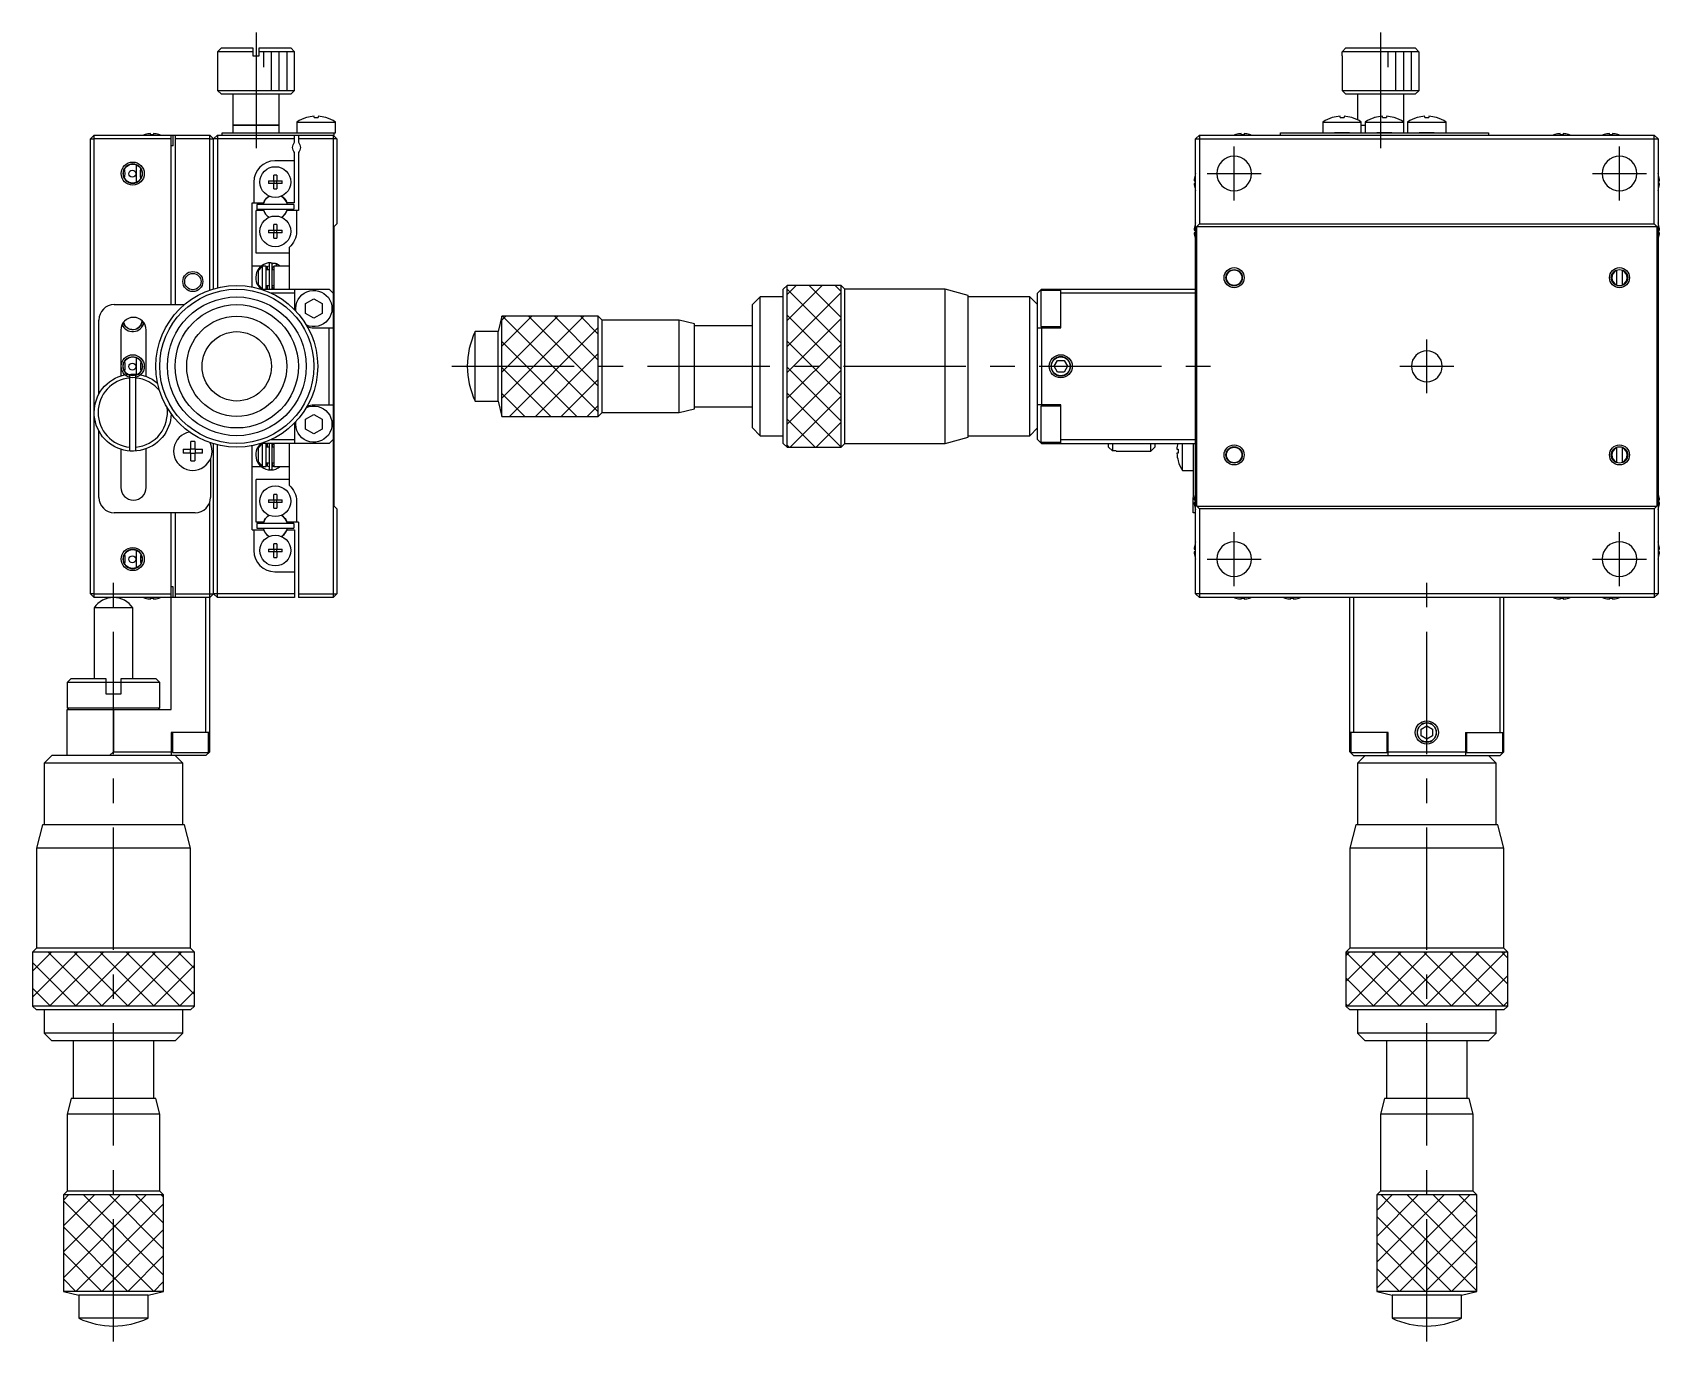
# Model space of a CAD drawing. Extents: x 0 to 431, y -8 to 277.
# Drawn here: x 220 to 431.1, y 60.8 to 230.7 of the extents above; entities that cross this region are included whole.
import ezdxf

# ---------------------------------------------------------------- set-up
doc = ezdxf.new("R2010")
doc.units = 0
doc.header["$LTSCALE"] = 0.5
doc.linetypes.add('CENTER', pattern=[50.8, 31.75, -6.35, 6.35, -6.35])
for name, color, linetype in [('MSM_CENTER', 1, 'CENTER'), ('MSM_CONTINUOUS', 7, 'CONTINUOUS'), ('MSM_NARROW', 5, 'CONTINUOUS')]:
    doc.layers.add(name, color=color, linetype=linetype)

msp = doc.modelspace()

# ---------------------------------------------------------------- linework, layer by layer
at = {"layer": 'MSM_CENTER'}
for p, q in [((249, 230.65), (249, 215.65)), ((394.91, 230.65), (394.91, 215.65)), ((375.91, 208.85), (375.91, 215.85)), ((425.91, 208.85), (425.91, 215.85)), ((372.41, 212.35), (379.41, 212.35)), ((422.41, 212.35), (429.41, 212.35)), ((400.91, 183.85), (400.91, 190.85)), ((274.41, 187.35), (372.91, 187.35)), ((397.41, 187.35), (404.41, 187.35)), ((375.91, 158.85), (375.91, 165.85)), ((425.91, 158.85), (425.91, 165.85)), ((372.41, 162.35), (379.41, 162.35)), ((422.41, 162.35), (429.41, 162.35)), ((230.5, 60.85), (230.5, 159.35)), ((400.91, 60.85), (400.91, 159.35))]:
    msp.add_line(p, q, dxfattribs=at)
at = {"layer": 'MSM_CONTINUOUS'}
for p, q in [((244.5, 228.65), (244, 228.15)), ((248.6, 228.15), (244, 228.15)), ((244, 228.15), (244, 223.15)), ((244.5, 228.65), (248.6, 228.65)), ((248.6, 228.65), (248.6, 227.65)), ((249.4, 227.65), (249.4, 228.65)), ((249.4, 228.65), (253.5, 228.65)), ((254, 228.15), (249.4, 228.15)), ((254, 228.15), (253.5, 228.65)), ((254, 223.15), (254, 228.15)), ((389.92, 228.15), (390.42, 228.65)), ((389.92, 227.65), (389.92, 228.15)), ((399.89, 228.15), (389.92, 228.15)), ((390.42, 228.65), (399.39, 228.65)), ((399.39, 228.65), (399.89, 228.15)), ((399.89, 228.15), (399.89, 227.65)), ((248.6, 227.65), (249.4, 227.65)), ((389.91, 227.65), (389.92, 227.65)), ((389.91, 227.65), (389.91, 223.15)), ((399.89, 227.65), (399.91, 227.65)), ((399.91, 223.15), (399.91, 227.65)), ((244, 223.15), (254, 223.15)), ((244, 223.15), (244.5, 222.65)), ((253.5, 222.65), (244.5, 222.65)), ((246, 222.65), (246, 218.65)), ((252, 218.65), (252, 222.65)), ((253.5, 222.65), (254, 223.15)), ((389.91, 223.15), (399.91, 223.15)), ((389.91, 223.15), (390.41, 222.65)), ((399.41, 222.65), (390.41, 222.65)), ((391.91, 222.65), (391.91, 219.33)), ((397.91, 217.65), (397.91, 222.65)), ((399.41, 222.65), (399.91, 223.15)), ((255.54, 219.61), (255.54, 219.62)), ((256.54, 219.61), (256.54, 219.78)), ((256.54, 219.61), (257.06, 219.61)), ((257.06, 219.78), (257.06, 219.61)), ((258.06, 219.62), (258.06, 219.61)), ((388.65, 219.61), (388.64, 219.62)), ((389.65, 219.61), (389.65, 219.78)), ((389.65, 219.61), (390.17, 219.61)), ((390.17, 219.78), (390.17, 219.61)), ((391.17, 219.62), (391.16, 219.61)), ((394.15, 219.61), (394.14, 219.62)), ((395.15, 219.61), (395.15, 219.78)), ((395.15, 219.61), (395.67, 219.61)), ((395.67, 219.78), (395.67, 219.61)), ((396.67, 219.62), (396.66, 219.61)), ((399.65, 219.61), (399.64, 219.62)), ((400.65, 219.61), (400.65, 219.78)), ((400.65, 219.61), (401.17, 219.61)), ((401.17, 219.78), (401.17, 219.61)), ((402.17, 219.62), (402.16, 219.61)), ((235.32, 217.42), (235.32, 217.54)), ((235.68, 217.54), (235.68, 217.42)), ((244.6, 217.35), (244.6, 217.65)), ((244.6, 217.65), (259.1, 217.65)), ((246, 218.65), (252, 218.65)), ((252, 218.65), (246, 218.65)), ((246, 218.65), (246, 217.65)), ((252, 217.65), (252, 218.65)), ((254.3, 219.04), (259.3, 219.04)), ((254.3, 219.04), (254.3, 217.65)), ((259.1, 217.65), (259.3, 217.65)), ((259.1, 217.65), (259.1, 217.35)), ((259.3, 217.65), (259.3, 219.04)), ((376.83, 217.42), (376.83, 217.54)), ((377.19, 217.54), (377.19, 217.42)), ((381.91, 217.35), (381.91, 217.65)), ((381.91, 217.65), (408.91, 217.65)), ((387.41, 219.04), (392.41, 219.04)), ((387.41, 219.04), (387.41, 217.65)), ((389.91, 217.65), (388.93, 217.65)), ((390.88, 217.65), (389.91, 217.65)), ((392.41, 217.65), (392.41, 219.04)), ((392.41, 218.65), (392.91, 218.65)), ((392.91, 219.04), (397.91, 219.04)), ((392.91, 219.04), (392.91, 217.65)), ((395.41, 217.65), (394.43, 217.65)), ((396.38, 217.65), (395.41, 217.65)), ((398.41, 219.04), (403.41, 219.04)), ((398.41, 219.04), (398.41, 217.65)), ((400.91, 217.65), (399.93, 217.65)), ((401.88, 217.65), (400.91, 217.65)), ((403.41, 217.65), (403.41, 219.04)), ((408.91, 217.65), (408.91, 217.35)), ((418.23, 217.42), (418.23, 217.54)), ((418.59, 217.54), (418.59, 217.42)), ((424.63, 217.42), (424.63, 217.54)), ((424.99, 217.54), (424.99, 217.42)), ((227.5, 216.85), (228, 217.35)), ((227.5, 157.85), (227.5, 216.85)), ((227.5, 216.85), (228, 216.85)), ((228, 157.35), (228, 217.35)), ((228, 217.35), (243, 217.35)), ((238, 216.85), (228, 216.85)), ((234.61, 217.42), (234.61, 217.42)), ((235.32, 217.42), (235.68, 217.42)), ((236.39, 217.42), (236.39, 217.42)), ((238, 195.35), (238, 217.35)), ((238.25, 215.95), (238, 215.95)), ((238.25, 215.95), (238.25, 217.35)), ((238.5, 217.35), (238.5, 195.35)), ((243, 216.85), (238.5, 216.85)), ((243, 197.25), (243, 217.35)), ((243, 217.35), (243.5, 216.85)), ((243, 216.85), (243.5, 216.85)), ((244, 217.35), (243.5, 216.85)), ((243.5, 197.41), (243.5, 216.85)), ((254, 216.85), (243.5, 216.85)), ((244, 217.35), (244, 197.55)), ((244, 217.35), (259.1, 217.35)), ((254, 216.41), (254, 217.35)), ((254.5, 217.35), (254.5, 216.41)), ((259.5, 216.85), (254.5, 216.85)), ((259, 217.35), (259, 157.35)), ((259, 217.35), (259.5, 216.85)), ((259.5, 216.85), (259.5, 205.85)), ((371.41, 217.35), (370.91, 216.85)), ((370.91, 157.85), (370.91, 216.85)), ((370.91, 216.85), (430.91, 216.85)), ((371.41, 217.35), (371.41, 205.85)), ((371.41, 217.35), (430.41, 217.35)), ((376.12, 217.42), (376.12, 217.42)), ((376.83, 217.42), (377.19, 217.42)), ((377.89, 217.42), (377.89, 217.42)), ((417.52, 217.42), (417.52, 217.42)), ((418.23, 217.42), (418.59, 217.42)), ((419.29, 217.42), (419.29, 217.42)), ((423.92, 217.42), (423.92, 217.42)), ((424.63, 217.42), (424.99, 217.42)), ((425.69, 217.42), (425.69, 217.42)), ((430.41, 205.85), (430.41, 217.35)), ((430.91, 216.85), (430.41, 217.35)), ((430.91, 216.85), (430.91, 157.85)), ((233.5, 211.2), (233.5, 213.5)), ((254, 214), (251.45, 214)), ((254, 208.55), (254, 215.09)), ((254.5, 215.09), (254.5, 207.55)), ((248.7, 211.25), (248.7, 208.55)), ((250.61, 211.43), (251.32, 211.43)), ((251.32, 211.43), (251.32, 212.14)), ((251.33, 211.42), (251.32, 211.43)), ((251.33, 211.08), (251.33, 211.42)), ((251.33, 211.42), (251.67, 211.42)), ((251.67, 211.42), (251.68, 211.43)), ((251.67, 211.42), (251.67, 211.08)), ((251.68, 212.14), (251.68, 211.43)), ((251.68, 211.43), (252.39, 211.43)), ((370.72, 211.43), (370.84, 211.43)), ((370.83, 212.14), (370.84, 212.14)), ((370.84, 211.43), (370.84, 211.07)), ((430.97, 212.14), (430.98, 212.14)), ((430.97, 211.43), (431.09, 211.43)), ((430.97, 211.43), (430.97, 211.07)), ((251.32, 211.07), (250.61, 211.07)), ((251.33, 211.08), (251.32, 211.07)), ((251.32, 210.36), (251.32, 211.07)), ((251.67, 211.08), (251.33, 211.08)), ((251.67, 211.08), (251.68, 211.07)), ((251.68, 211.07), (251.68, 210.36)), ((252.39, 211.07), (251.68, 211.07)), ((370.84, 211.07), (370.72, 211.07)), ((370.84, 210.36), (370.83, 210.36)), ((431.09, 211.07), (430.97, 211.07)), ((430.98, 210.36), (430.97, 210.36)), ((248.5, 208.55), (249.95, 208.55)), ((248.5, 197.66), (248.5, 208.55)), ((249, 202.05), (249, 207.55)), ((249.95, 207.55), (249, 207.55)), ((249.1, 208.35), (249.1, 207.75)), ((253.9, 208.35), (249.1, 208.35)), ((249.1, 207.75), (253.9, 207.75)), ((249.95, 208.55), (250.1, 208.81)), ((249.95, 207.55), (250.1, 207.29)), ((252.9, 208.81), (253.05, 208.55)), ((252.9, 207.29), (253.05, 207.55)), ((254, 208.55), (253.05, 208.55)), ((254.5, 207.55), (253.05, 207.55)), ((253.9, 208.35), (253.9, 207.75)), ((254.25, 207.55), (254.25, 204.85)), ((250.61, 205.03), (251.32, 205.03)), ((251.32, 205.03), (251.32, 205.74)), ((251.33, 205.02), (251.32, 205.03)), ((251.33, 204.68), (251.33, 205.02)), ((251.33, 205.02), (251.67, 205.02)), ((251.67, 205.02), (251.68, 205.03)), ((251.67, 205.02), (251.67, 204.68)), ((251.68, 205.74), (251.68, 205.03)), ((251.68, 205.03), (252.39, 205.03)), ((259.15, 205.5), (259.5, 205.85)), ((259.15, 169.2), (259.15, 205.5)), ((370.72, 205.03), (370.84, 205.03)), ((370.83, 205.74), (370.84, 205.74)), ((370.84, 205.03), (370.84, 204.67)), ((371.06, 205.5), (371.41, 205.85)), ((371.06, 169.2), (371.06, 205.5)), ((371.06, 205.5), (430.76, 205.5)), ((371.41, 205.85), (430.41, 205.85)), ((430.41, 205.85), (430.76, 205.5)), ((430.76, 205.5), (430.76, 169.2)), ((430.97, 205.74), (430.98, 205.74)), ((430.97, 205.03), (431.09, 205.03)), ((430.97, 205.03), (430.97, 204.67)), ((251.32, 204.67), (250.61, 204.67)), ((251.33, 204.68), (251.32, 204.67)), ((251.32, 203.96), (251.32, 204.67)), ((251.67, 204.68), (251.33, 204.68)), ((251.67, 204.68), (251.68, 204.67)), ((251.68, 204.67), (251.68, 203.96)), ((252.39, 204.67), (251.68, 204.67)), ((253.3, 202.77), (253.3, 197.35)), ((370.84, 204.67), (370.72, 204.67)), ((370.84, 203.96), (370.83, 203.96)), ((431.09, 204.67), (430.97, 204.67)), ((430.98, 203.96), (430.97, 203.96)), ((253.3, 202.05), (249, 202.05)), ((250.7, 200.6), (250.7, 197.35)), ((251.69, 200.62), (250.93, 200.79)), ((251.09, 197.35), (251.09, 200.6)), ((251.67, 200.63), (251.58, 200.35)), ((252.14, 200.35), (251.66, 200.64)), ((251.67, 200.63), (251.67, 200.63)), ((249.66, 200.35), (248.5, 200.35)), ((249.3, 199.77), (249.8, 200.3)), ((249.3, 197.94), (249.3, 199.77)), ((249.8, 200.35), (249.8, 197.35)), ((250.3, 200.35), (249.8, 200.35)), ((250.3, 200.29), (250.7, 200.39)), ((250.3, 197.35), (250.3, 200.35)), ((250.7, 199.85), (250.3, 199.85)), ((250.5, 200.35), (250.49, 200.35)), ((250.49, 200.35), (250.49, 200.35)), ((250.49, 200.35), (250.49, 200.35)), ((250.49, 200.35), (250.49, 200.35)), ((250.5, 199.85), (250.5, 200.35)), ((251.3, 199.85), (251.09, 199.85)), ((251.3, 200.35), (251.3, 197.35)), ((253.3, 200.35), (251.3, 200.35)), ((425.51, 199.85), (425.51, 197.85)), ((426.31, 197.85), (426.31, 199.85)), ((249.8, 197.41), (249.3, 197.94)), ((249.3, 197.93), (249.3, 197.94)), ((249.65, 197.36), (249.66, 197.35)), ((249.7, 197.35), (258.5, 197.35)), ((250.3, 197.85), (250.7, 197.85)), ((250.49, 197.35), (250.3, 197.41)), ((250.5, 197.35), (250.5, 197.85)), ((254, 196.85), (250.97, 196.85)), ((251.09, 197.85), (251.3, 197.85)), ((254, 197.35), (254, 194.85)), ((259, 196.85), (258.5, 197.35)), ((314.41, 196.35), (313.41, 195.35)), ((314.41, 178.35), (314.41, 196.35)), ((317.41, 196.35), (314.41, 196.35)), ((317.91, 197.85), (317.41, 197.35)), ((317.41, 177.35), (317.41, 197.35)), ((317.91, 176.85), (317.91, 197.85)), ((324.91, 197.85), (317.91, 197.85)), ((324.91, 176.85), (324.91, 197.85)), ((325.41, 197.35), (324.91, 197.85)), ((325.41, 177.35), (325.41, 197.35)), ((338.41, 197.35), (325.41, 197.35)), ((338.41, 177.35), (338.41, 197.35)), ((341.41, 196.55), (338.41, 197.35)), ((341.41, 178.15), (341.41, 196.55)), ((349.41, 196.35), (341.41, 196.35)), ((349.41, 178.35), (349.41, 196.35)), ((350.41, 195.35), (349.41, 196.35)), ((350.91, 197.35), (350.41, 196.85)), ((350.41, 177.85), (350.41, 196.85)), ((350.81, 197.2), (350.81, 192.5)), ((353.41, 197.2), (350.81, 197.2)), ((350.91, 197.35), (370.91, 197.35)), ((353.41, 192.35), (353.41, 197.35)), ((370.91, 196.85), (353.41, 196.85)), ((230.6, 195.35), (239.7, 195.35)), ((255.4, 195.49), (256.5, 196.12)), ((255.4, 194.21), (255.4, 195.49)), ((256.5, 193.58), (255.4, 194.21)), ((256.5, 196.12), (257.6, 195.49)), ((257.6, 194.21), (256.5, 193.58)), ((257.6, 195.49), (257.6, 194.21)), ((313.41, 179.35), (313.41, 195.35)), ((228.6, 183.72), (228.6, 193.35)), ((256.5, 192.35), (259, 192.35)), ((258.5, 182.35), (258.5, 192.35)), ((280.91, 193.85), (280.41, 191.85)), ((280.91, 180.85), (280.91, 193.85)), ((293.41, 193.85), (280.91, 193.85)), ((293.41, 180.85), (293.41, 193.85)), ((293.91, 193.35), (293.41, 193.85)), ((293.91, 181.35), (293.91, 193.35)), ((303.91, 193.35), (293.91, 193.35)), ((303.91, 181.35), (303.91, 193.35)), ((305.91, 192.85), (303.91, 193.35)), ((305.91, 181.85), (305.91, 192.85)), ((313.41, 192.6), (305.91, 192.6)), ((350.41, 192.35), (353.41, 192.35)), ((350.81, 192.5), (353.41, 192.5)), ((350.91, 192.35), (350.91, 182.35)), ((231.45, 192.05), (231.45, 186.1)), ((234.75, 186.03), (234.75, 192.05)), ((277.42, 182.85), (277.42, 191.85)), ((280.41, 191.85), (277.42, 191.85)), ((280.41, 182.85), (280.41, 191.85)), ((233.5, 186.32), (233.5, 188.5)), ((352.54, 187.35), (352.97, 188.1)), ((352.97, 188.1), (353.84, 188.1)), ((353.84, 188.1), (354.27, 187.35)), ((232.6, 186.33), (232.6, 176.37)), ((233.4, 176.37), (233.4, 186.33)), ((352.97, 186.6), (352.54, 187.35)), ((353.84, 186.6), (352.97, 186.6)), ((354.27, 187.35), (353.84, 186.6)), ((256.5, 182.35), (259, 182.35)), ((277.42, 182.85), (280.41, 182.85)), ((280.41, 182.85), (280.91, 180.85)), ((303.91, 181.35), (305.91, 181.85)), ((305.91, 182.1), (313.41, 182.1)), ((353.41, 182.35), (350.41, 182.35)), ((350.81, 182.2), (350.81, 177.5)), ((353.41, 182.2), (350.81, 182.2)), ((353.41, 177.35), (353.41, 182.35)), ((254, 179.85), (254, 177.35)), ((255.4, 180.49), (256.5, 181.12)), ((255.4, 179.21), (255.4, 180.49)), ((256.5, 181.12), (257.6, 180.49)), ((257.6, 180.49), (257.6, 179.21)), ((280.91, 180.85), (293.41, 180.85)), ((293.41, 180.85), (293.91, 181.35)), ((293.91, 181.35), (303.91, 181.35)), ((228.6, 170.35), (228.6, 178.98)), ((240.54, 176.61), (240.54, 177.61)), ((241.06, 177.61), (241.06, 176.61)), ((243.1, 177.42), (243.1, 177.33)), ((249.66, 177.35), (249.65, 177.33)), ((258.5, 177.35), (249.7, 177.35)), ((249.8, 177.35), (249.8, 174.35)), ((250.3, 174.35), (250.3, 177.35)), ((250.3, 177.29), (250.49, 177.35)), ((250.5, 176.85), (250.5, 177.35)), ((250.7, 177.35), (250.7, 174.1)), ((250.97, 177.85), (254, 177.85)), ((251.09, 174.1), (251.09, 177.35)), ((251.3, 177.35), (251.3, 174.35)), ((253.3, 177.35), (253.3, 171.93)), ((256.5, 178.58), (255.4, 179.21)), ((257.6, 179.21), (256.5, 178.58)), ((258.5, 177.35), (259, 177.85)), ((313.41, 179.35), (314.41, 178.35)), ((314.41, 178.35), (317.41, 178.35)), ((317.41, 177.35), (317.91, 176.85)), ((324.91, 176.85), (325.41, 177.35)), ((325.41, 177.35), (338.41, 177.35)), ((338.41, 177.35), (341.41, 178.15)), ((341.41, 178.35), (349.41, 178.35)), ((349.41, 178.35), (350.41, 179.35)), ((350.41, 177.85), (350.91, 177.35)), ((350.81, 177.5), (353.41, 177.5)), ((350.91, 177.35), (370.91, 177.35)), ((353.41, 177.85), (370.91, 177.85)), ((359.61, 176.87), (359.61, 177.35)), ((360.11, 177.35), (360.11, 176.37)), ((365.11, 176.35), (365.11, 177.35)), ((365.61, 177.35), (365.61, 176.85)), ((369.21, 173.85), (369.21, 177.35)), ((370.61, 177.35), (370.61, 177.33)), ((370.61, 177.35), (370.61, 175.37)), ((370.61, 177.33), (370.61, 176.35)), ((231.45, 176.6), (231.45, 171.65)), ((234.75, 171.65), (234.75, 176.67)), ((239.54, 176.61), (240.54, 176.61)), ((240.54, 176.09), (239.54, 176.09)), ((240.5, 176.09), (240.5, 176.61)), ((240.54, 176.65), (241.06, 176.65)), ((240.54, 175.09), (240.54, 176.09)), ((241.06, 176.05), (240.54, 176.05)), ((241.06, 176.61), (242.06, 176.61)), ((241.06, 176.09), (241.06, 175.09)), ((242.06, 176.09), (241.06, 176.09)), ((241.1, 176.61), (241.1, 176.09)), ((243.1, 175.37), (243.1, 170.35)), ((243.5, 157.85), (243.5, 177.29)), ((244, 157.35), (244, 177.15)), ((248.5, 166.15), (248.5, 177.04)), ((249.3, 176.77), (249.8, 177.3)), ((249.3, 174.94), (249.3, 176.77)), ((250.7, 176.85), (250.3, 176.85)), ((251.3, 176.85), (251.09, 176.85)), ((317.91, 176.85), (324.91, 176.85)), ((360.11, 176.37), (359.61, 176.87)), ((360.61, 176.37), (360.11, 176.37)), ((360.61, 176.35), (360.61, 176.37)), ((360.61, 176.35), (365.11, 176.35)), ((365.11, 176.35), (365.61, 176.85)), ((368.47, 176.61), (368.64, 176.61)), ((368.64, 176.09), (368.47, 176.09)), ((368.64, 176.61), (368.64, 176.09)), ((370.61, 175.37), (370.61, 170.35)), ((425.51, 176.85), (425.51, 174.85)), ((426.31, 174.85), (426.31, 176.85)), ((248.5, 174.35), (249.66, 174.35)), ((249.8, 174.41), (249.3, 174.94)), ((249.3, 174.93), (249.3, 174.94)), ((249.8, 174.35), (250.3, 174.35)), ((250.3, 174.85), (250.7, 174.85)), ((250.7, 174.31), (250.3, 174.41)), ((250.49, 174.35), (250.49, 174.35)), ((250.49, 174.35), (250.49, 174.35)), ((250.49, 174.35), (250.49, 174.35)), ((250.49, 174.35), (250.49, 174.35)), ((250.49, 174.35), (250.5, 174.35)), ((250.5, 174.35), (250.5, 174.85)), ((251.09, 174.85), (251.3, 174.85)), ((251.3, 174.35), (251.09, 174.31)), ((251.3, 174.35), (253.3, 174.35)), ((251.31, 174.35), (251.3, 174.35)), ((251.61, 174.04), (251.61, 174.04)), ((251.61, 174.04), (251.61, 174.04)), ((251.61, 174.04), (251.61, 174.04)), ((251.61, 174.04), (251.61, 174.04)), ((251.61, 174.04), (251.61, 174.04)), ((251.61, 174.04), (251.61, 174.04)), ((251.61, 174.04), (251.61, 174.04)), ((251.61, 174.04), (251.61, 174.04)), ((251.61, 174.04), (251.62, 174.04)), ((251.62, 174.04), (251.62, 174.05)), ((251.62, 174.05), (251.62, 174.05)), ((251.62, 174.05), (251.63, 174.05)), ((251.62, 174.04), (251.62, 174.04)), ((251.63, 174.05), (251.66, 174.06)), ((251.66, 174.06), (251.7, 174.08)), ((368.64, 175.09), (368.64, 175.09)), ((369.21, 173.85), (370.61, 173.85)), ((249, 167.15), (249, 172.65)), ((253.3, 172.65), (249, 172.65)), ((243, 137.35), (243, 169.73)), ((250.61, 170.03), (251.32, 170.03)), ((251.32, 169.67), (250.61, 169.67)), ((251.32, 170.03), (251.32, 170.74)), ((251.33, 170.02), (251.32, 170.03)), ((251.33, 169.68), (251.32, 169.67)), ((251.32, 168.96), (251.32, 169.67)), ((251.33, 169.68), (251.33, 170.02)), ((251.33, 170.02), (251.67, 170.02)), ((251.67, 169.68), (251.33, 169.68)), ((251.67, 170.02), (251.68, 170.03)), ((251.67, 170.02), (251.67, 169.68)), ((251.67, 169.68), (251.68, 169.67)), ((251.68, 170.74), (251.68, 170.03)), ((251.68, 170.03), (252.39, 170.03)), ((251.68, 169.67), (251.68, 168.96)), ((252.39, 169.67), (251.68, 169.67)), ((254.25, 169.85), (254.25, 167.15)), ((259.5, 168.85), (259.15, 169.2)), ((370.61, 168.35), (370.61, 170.35)), ((370.72, 170.03), (370.84, 170.03)), ((370.84, 169.67), (370.72, 169.67)), ((370.83, 170.74), (370.84, 170.74)), ((370.84, 168.96), (370.83, 168.96)), ((370.84, 170.03), (370.84, 169.67)), ((371.41, 168.85), (371.06, 169.2)), ((371.06, 169.2), (430.76, 169.2)), ((430.76, 169.2), (430.41, 168.85)), ((430.97, 170.74), (430.98, 170.74)), ((430.97, 170.03), (431.09, 170.03)), ((430.97, 170.03), (430.97, 169.67)), ((431.09, 169.67), (430.97, 169.67)), ((430.98, 168.96), (430.97, 168.96)), ((241.1, 168.35), (230.6, 168.35)), ((238, 142.85), (238, 168.35)), ((238.5, 168.35), (238.5, 157.35)), ((249.95, 167.15), (249, 167.15)), ((249.1, 166.95), (249.1, 166.35)), ((253.9, 166.95), (249.1, 166.95)), ((249.95, 167.15), (250.1, 167.41)), ((252.9, 167.41), (253.05, 167.15)), ((254.5, 167.15), (253.05, 167.15)), ((253.9, 166.95), (253.9, 166.35)), ((254.5, 167.15), (254.5, 157.35)), ((259.5, 168.85), (259.5, 157.85)), ((370.91, 168.35), (370.61, 168.35)), ((430.41, 168.85), (371.41, 168.85)), ((371.41, 168.85), (371.41, 157.35)), ((430.41, 168.85), (430.41, 157.35)), ((248.5, 166.15), (249.95, 166.15)), ((248.7, 166.15), (248.7, 163.45)), ((249.1, 166.35), (253.9, 166.35)), ((249.95, 166.15), (250.1, 165.89)), ((252.9, 165.89), (253.05, 166.15)), ((253.05, 166.15), (254, 166.15)), ((254, 166.15), (254, 157.35)), ((233.5, 161.2), (233.5, 163.5)), ((250.61, 163.63), (251.32, 163.63)), ((251.32, 163.27), (250.61, 163.27)), ((251.32, 163.63), (251.32, 164.34)), ((251.33, 163.62), (251.32, 163.63)), ((251.33, 163.28), (251.32, 163.27)), ((251.32, 162.56), (251.32, 163.27)), ((251.33, 163.28), (251.33, 163.62)), ((251.33, 163.62), (251.67, 163.62)), ((251.67, 163.28), (251.33, 163.28)), ((251.67, 163.62), (251.68, 163.63)), ((251.67, 163.62), (251.67, 163.28)), ((251.67, 163.28), (251.68, 163.27)), ((251.68, 164.34), (251.68, 163.63)), ((251.68, 163.63), (252.39, 163.63)), ((251.68, 163.27), (251.68, 162.56)), ((252.39, 163.27), (251.68, 163.27)), ((370.72, 163.63), (370.84, 163.63)), ((370.84, 163.27), (370.72, 163.27)), ((370.83, 164.34), (370.84, 164.34)), ((370.84, 162.56), (370.83, 162.56)), ((370.84, 163.63), (370.84, 163.27)), ((430.97, 164.34), (430.98, 164.34)), ((430.97, 163.63), (431.09, 163.63)), ((430.97, 163.63), (430.97, 163.27)), ((431.09, 163.27), (430.97, 163.27)), ((430.98, 162.56), (430.97, 162.56)), ((251.45, 160.7), (254, 160.7)), ((238.25, 158.75), (238, 158.75)), ((238.25, 157.35), (238.25, 158.75)), ((228, 157.35), (227.5, 157.85)), ((228, 157.85), (227.5, 157.85)), ((228, 157.85), (238, 157.85)), ((243, 157.35), (228, 157.35)), ((234.61, 157.28), (234.61, 157.28)), ((235.32, 157.16), (235.32, 157.28)), ((235.32, 157.28), (235.68, 157.28)), ((235.68, 157.28), (235.68, 157.16)), ((236.39, 157.28), (236.39, 157.28)), ((238.5, 157.85), (243, 157.85)), ((242.5, 139.85), (242.5, 157.35)), ((243, 157.85), (243.5, 157.85)), ((243, 157.35), (243.5, 157.85)), ((244, 157.35), (243.5, 157.85)), ((254, 157.85), (243.5, 157.85)), ((254, 157.35), (244, 157.35)), ((254.5, 157.85), (259.5, 157.85)), ((259, 157.35), (254.5, 157.35)), ((259.5, 157.85), (259, 157.35)), ((430.91, 157.85), (370.91, 157.85)), ((370.91, 157.85), (371.41, 157.35)), ((430.41, 157.35), (371.41, 157.35)), ((376.12, 157.28), (376.12, 157.28)), ((376.83, 157.16), (376.83, 157.28)), ((376.83, 157.28), (377.19, 157.28)), ((377.19, 157.28), (377.19, 157.16)), ((377.89, 157.28), (377.89, 157.28)), ((382.52, 157.28), (382.52, 157.28)), ((383.23, 157.16), (383.23, 157.28)), ((383.23, 157.28), (383.59, 157.28)), ((383.59, 157.28), (383.59, 157.16)), ((384.29, 157.28), (384.29, 157.28)), ((390.91, 137.35), (390.91, 157.35)), ((391.41, 157.35), (391.41, 139.85)), ((410.41, 139.85), (410.41, 157.35)), ((410.91, 137.35), (410.91, 157.35)), ((417.52, 157.28), (417.52, 157.28)), ((418.23, 157.16), (418.23, 157.28)), ((418.23, 157.28), (418.59, 157.28)), ((418.59, 157.28), (418.59, 157.16)), ((419.29, 157.28), (419.29, 157.28)), ((423.92, 157.28), (423.92, 157.28)), ((424.63, 157.16), (424.63, 157.28)), ((424.63, 157.28), (424.99, 157.28)), ((424.99, 157.28), (424.99, 157.16)), ((425.69, 157.28), (425.69, 157.28)), ((430.41, 157.35), (430.91, 157.85)), ((233, 156.01), (228, 156.01)), ((228, 156.01), (228, 146.85)), ((233, 146.85), (233, 156.01)), ((225, 146.85), (224.5, 146.35)), ((229.5, 146.35), (224.5, 146.35)), ((224.5, 146.35), (224.5, 143.05)), ((225, 146.85), (229.5, 146.85)), ((229.5, 146.85), (229.5, 144.85)), ((231.5, 146.35), (229.5, 146.35)), ((231.5, 144.85), (231.5, 146.85)), ((231.5, 146.85), (236, 146.85)), ((236.5, 146.35), (231.5, 146.35)), ((236.5, 146.35), (236, 146.85)), ((236.5, 143.05), (236.5, 146.35)), ((229.5, 144.85), (231.5, 144.85)), ((224.5, 143.05), (236.5, 143.05)), ((224.5, 143.05), (224.7, 142.85)), ((224.5, 136.85), (224.5, 142.85)), ((224.5, 142.85), (230.5, 142.85)), ((230.5, 142.85), (230.5, 137.35)), ((230.5, 142.85), (238, 142.85)), ((236.3, 142.85), (236.5, 143.05)), ((242.5, 139.85), (238, 139.85)), ((238, 139.85), (238, 136.85)), ((238.15, 139.85), (238.15, 137.25)), ((243, 139.85), (242.5, 139.85)), ((242.85, 137.25), (242.85, 139.85)), ((395.91, 139.85), (390.91, 139.85)), ((391.06, 139.85), (391.06, 137.25)), ((395.76, 137.25), (395.76, 139.85)), ((395.91, 136.85), (395.91, 139.85)), ((400.16, 140.28), (400.91, 140.72)), ((400.16, 139.42), (400.16, 140.28)), ((400.91, 138.98), (400.16, 139.42)), ((400.91, 140.72), (401.66, 140.28)), ((401.66, 139.42), (400.91, 138.98)), ((401.66, 140.28), (401.66, 139.42)), ((405.91, 139.85), (410.91, 139.85)), ((405.91, 139.85), (405.91, 136.85)), ((406.06, 139.85), (406.06, 137.25)), ((410.76, 137.25), (410.76, 139.85)), ((230, 136.85), (230.5, 137.35)), ((230.5, 137.35), (238, 137.35)), ((238.15, 137.25), (242.85, 137.25)), ((242.5, 136.85), (243, 137.35)), ((390.91, 137.35), (391.41, 136.85)), ((391.06, 137.25), (395.76, 137.25)), ((395.91, 137.35), (405.91, 137.35)), ((406.06, 137.25), (410.76, 137.25)), ((410.41, 136.85), (410.91, 137.35)), ((222.5, 136.85), (221.5, 135.85)), ((239.5, 135.85), (221.5, 135.85)), ((221.5, 135.85), (221.5, 127.85)), ((228.15, 136.85), (222.5, 136.85)), ((230, 136.85), (228.15, 136.85)), ((242.5, 136.85), (230, 136.85)), ((239.5, 135.85), (238.5, 136.85)), ((239.5, 127.85), (239.5, 135.85)), ((391.41, 136.85), (410.41, 136.85)), ((392.91, 136.85), (391.91, 135.85)), ((409.91, 135.85), (391.91, 135.85)), ((391.91, 135.85), (391.91, 127.85)), ((409.91, 135.85), (408.91, 136.85)), ((409.91, 127.85), (409.91, 135.85)), ((221.3, 127.85), (220.5, 124.85)), ((239.7, 127.85), (221.3, 127.85)), ((240.5, 124.85), (239.7, 127.85)), ((391.71, 127.85), (390.91, 124.85)), ((410.11, 127.85), (391.71, 127.85)), ((410.91, 124.85), (410.11, 127.85)), ((240.5, 124.85), (220.5, 124.85)), ((220.5, 124.85), (220.5, 111.85)), ((240.5, 111.85), (240.5, 124.85)), ((410.91, 124.85), (390.91, 124.85)), ((390.91, 124.85), (390.91, 111.85)), ((410.91, 111.85), (410.91, 124.85)), ((220.5, 111.85), (220, 111.35)), ((241, 111.35), (220, 111.35)), ((220, 111.35), (220, 104.35)), ((240.5, 111.85), (220.5, 111.85)), ((241, 111.35), (240.5, 111.85)), ((241, 104.35), (241, 111.35)), ((390.91, 111.85), (390.41, 111.35)), ((411.41, 111.35), (390.41, 111.35)), ((390.41, 111.35), (390.41, 104.35)), ((410.91, 111.85), (390.91, 111.85)), ((411.41, 111.35), (410.91, 111.85)), ((411.41, 104.35), (411.41, 111.35)), ((241, 104.35), (220, 104.35)), ((220, 104.35), (220.5, 103.85)), ((240.5, 103.85), (220.5, 103.85)), ((221.5, 103.85), (221.5, 100.85)), ((239.5, 100.85), (239.5, 103.85)), ((240.5, 103.85), (241, 104.35)), ((411.41, 104.35), (390.41, 104.35)), ((390.41, 104.35), (390.91, 103.85)), ((410.91, 103.85), (390.91, 103.85)), ((391.91, 103.85), (391.91, 100.85)), ((409.91, 100.85), (409.91, 103.85)), ((410.91, 103.85), (411.41, 104.35)), ((239.5, 100.85), (221.5, 100.85)), ((221.5, 100.85), (222.5, 99.85)), ((238.5, 99.85), (222.5, 99.85)), ((225.25, 99.85), (225.25, 92.35)), ((235.75, 92.35), (235.75, 99.85)), ((238.5, 99.85), (239.5, 100.85)), ((409.91, 100.85), (391.91, 100.85)), ((391.91, 100.85), (392.91, 99.85)), ((408.91, 99.85), (392.91, 99.85)), ((395.66, 99.85), (395.66, 92.35)), ((406.16, 92.35), (406.16, 99.85)), ((408.91, 99.85), (409.91, 100.85)), ((225, 92.35), (224.5, 90.35)), ((236, 92.35), (225, 92.35)), ((236.5, 90.35), (236, 92.35)), ((395.41, 92.35), (394.91, 90.35)), ((406.41, 92.35), (395.41, 92.35)), ((406.91, 90.35), (406.41, 92.35)), ((236.5, 90.35), (224.5, 90.35)), ((224.5, 90.35), (224.5, 80.35)), ((236.5, 80.35), (236.5, 90.35)), ((406.91, 90.35), (394.91, 90.35)), ((394.91, 90.35), (394.91, 80.35)), ((406.91, 80.35), (406.91, 90.35)), ((224.5, 80.35), (224, 79.85)), ((236.5, 80.35), (224.5, 80.35)), ((237, 79.85), (236.5, 80.35)), ((394.91, 80.35), (394.41, 79.85)), ((406.91, 80.35), (394.91, 80.35)), ((407.41, 79.85), (406.91, 80.35)), ((237, 79.85), (224, 79.85)), ((224, 79.85), (224, 67.35)), ((237, 67.35), (237, 79.85)), ((407.41, 79.85), (394.41, 79.85)), ((394.41, 79.85), (394.41, 67.35)), ((407.41, 67.35), (407.41, 79.85)), ((237, 67.35), (224, 67.35)), ((224, 67.35), (226, 66.85)), ((235, 66.85), (226, 66.85)), ((226, 66.85), (226, 63.86)), ((235, 66.85), (237, 67.35)), ((235, 63.86), (235, 66.85)), ((407.41, 67.35), (394.41, 67.35)), ((394.41, 67.35), (396.41, 66.85)), ((405.41, 66.85), (396.41, 66.85)), ((396.41, 66.85), (396.41, 63.86)), ((405.41, 66.85), (407.41, 67.35)), ((405.41, 63.86), (405.41, 66.85)), ((235, 63.86), (226, 63.86)), ((405.41, 63.86), (396.41, 63.86))]:
    msp.add_line(p, q, dxfattribs=at)
at = {"layer": 'MSM_CONTINUOUS', "extrusion": (0, 0, -1)}
for centre, radius in [((-233, 212.35), 1.25), ((-375.91, 212.35), 2.25), ((-425.91, 212.35), 2.25), ((-353.41, 187.35), 1.25), ((-400.91, 187.35), 2), ((-233, 162.35), 1.25), ((-375.91, 162.35), 2.25), ((-425.91, 162.35), 2.25), ((-400.91, 139.85), 1.25)]:
    msp.add_circle(centre, radius, dxfattribs=at)
at = {"layer": 'MSM_CONTINUOUS'}
for centre, radius in [((233, 212.35), 1.23), ((251.5, 211.25), 2), ((232.95, 212.33), 0.45), ((251.5, 204.85), 2), ((240.8, 198.35), 1.06), ((375.91, 198.85), 1.06), ((375.91, 198.85), 1), ((425.91, 198.85), 1.06), ((246.5, 187.35), 10.5), ((246.5, 187.35), 10), ((246.5, 187.35), 9), ((246.5, 187.35), 8), ((246.5, 187.35), 6.5), ((246.5, 187.35), 4.5), ((233, 187.35), 1.23), ((353.41, 187.35), 1.23), ((232.96, 187.32), 0.45), ((375.91, 175.85), 1.06), ((375.91, 175.85), 1), ((425.91, 175.85), 1.06), ((251.5, 169.85), 2), ((251.5, 163.45), 2), ((233, 162.35), 1.23), ((232.96, 162.32), 0.45), ((400.91, 139.85), 1.23)]:
    msp.add_circle(centre, radius, dxfattribs=at)
for centre, radius, start, end in [((256.8, 215.3), 4.5, 106.2858, 123.749), ((256.8, 215.3), 4.49, 93.3178, 106.2694), ((256.8, 215.3), 4.49, 73.7306, 86.6822), ((256.8, 215.3), 4.5, 56.251, 73.7142), ((389.91, 215.3), 4.5, 106.2858, 123.749), ((389.91, 215.3), 4.49, 93.3178, 106.2694), ((389.91, 215.3), 4.49, 73.7306, 86.6822), ((389.91, 215.3), 4.5, 56.251, 73.7142), ((395.41, 215.3), 4.5, 106.2858, 123.749), ((395.41, 215.3), 4.49, 93.3178, 106.2694), ((395.41, 215.3), 4.49, 73.7306, 86.6822), ((395.41, 215.3), 4.5, 56.251, 73.7142), ((400.91, 215.3), 4.5, 106.2858, 123.749), ((400.91, 215.3), 4.49, 93.3178, 106.2694), ((400.91, 215.3), 4.49, 73.7306, 86.6822), ((400.91, 215.3), 4.5, 56.251, 73.7142), ((235.5, 214.35), 3.19, 93.2297, 106.1067), ((235.5, 214.35), 3.19, 73.8933, 86.7703), ((377.01, 214.35), 3.19, 93.2297, 106.1067), ((377.01, 214.35), 3.19, 73.8933, 86.7703), ((418.41, 214.35), 3.19, 93.2297, 106.1067), ((418.41, 214.35), 3.19, 73.8933, 86.7703), ((424.81, 214.35), 3.19, 93.2297, 106.1067), ((424.81, 214.35), 3.19, 73.8933, 86.7703), ((235.5, 214.35), 3.2, 106.1225, 110.3641), ((235.5, 214.35), 3.2, 69.6359, 73.8775), ((377.01, 214.35), 3.2, 106.1225, 110.3641), ((377.01, 214.35), 3.2, 69.6359, 73.8775), ((418.41, 214.35), 3.2, 106.1225, 110.3641), ((418.41, 214.35), 3.2, 69.6359, 73.8775), ((424.81, 214.35), 3.2, 106.1225, 110.3641), ((424.81, 214.35), 3.2, 69.6359, 73.8775), ((251.45, 211.25), 2.75, 90, 180), ((227.55, 212.37), 4.45, 351.4172, 8.4252), ((238.35, 212.35), 4.38, 171.5181, 188.5597), ((257.8, 211.25), 7.19, 178.5648, 181.4352), ((251.5, 204.95), 7.19, 88.5648, 91.4352), ((245.2, 211.25), 7.19, 358.5648, 1.4352), ((373.91, 211.25), 3.19, 163.8933, 176.7703), ((373.91, 211.25), 3.2, 159.6359, 163.8775), ((427.91, 211.25), 3.2, 16.1225, 20.3641), ((427.91, 211.25), 3.19, 3.2297, 16.1067), ((251.5, 208.05), 1.59, 120.4332, 169.1069), ((251.5, 217.55), 7.19, 268.5648, 271.4352), ((251.5, 208.05), 1.59, 10.8931, 59.5668), ((373.91, 211.25), 3.19, 183.2297, 196.1067), ((373.91, 211.25), 3.2, 196.1225, 200.3641), ((427.91, 211.25), 3.2, 339.6359, 343.8775), ((427.91, 211.25), 3.19, 343.8933, 356.7703), ((251.5, 208.05), 1.59, 190.893, 239.5667), ((251.61, 208.16), 1.75, 210, 238.1185), ((251.5, 208.05), 1.59, 300.4333, 349.107), ((251.39, 208.16), 1.75, 301.8815, 330), ((257.8, 204.85), 7.19, 178.5648, 181.4352), ((251.5, 198.55), 7.19, 88.5648, 91.4352), ((245.2, 204.85), 7.19, 358.5648, 1.4352), ((373.91, 204.85), 3.19, 163.8933, 176.7703), ((373.91, 204.85), 3.2, 159.6359, 163.8775), ((427.91, 204.85), 3.2, 16.1225, 20.3641), ((427.91, 204.85), 3.19, 3.2297, 16.1067), ((251.5, 211.15), 7.19, 268.5648, 271.4352), ((373.91, 204.85), 3.19, 183.2297, 196.1067), ((373.91, 204.85), 3.2, 196.1225, 200.3641), ((427.91, 204.85), 3.2, 339.6359, 343.8775), ((427.91, 204.85), 3.19, 343.8933, 356.7703), ((250.9, 198.85), 1.94, 90.6651, 229.8371), ((250.9, 200.6), 0.195, 0, 180), ((251.39, 200.01), 0.684, 66.8798, 116.1566), ((251.4, 200), 0.305, 109.1035, 180.264), ((425.91, 198.85), 1, 113.5782, 246.4218), ((425.91, 198.85), 1, 293.5782, 66.4218), ((251.4, 197.7), 0.304, 186.5631, 250.9344), ((230.6, 193.35), 2, 90, 180), ((256.5, 194.85), 2.5, 180, 183.59), ((233.1, 192.05), 1.65, 0, 180), ((233, 193.35), 1.23, 193.1748, 355.6227), ((256.5, 194.85), 2.5, 250.1498, 270), ((286.91, 187.35), 10.5, 154.6231, 205.377), ((227.56, 187.36), 4.45, 351.4172, 8.4252), ((238.37, 187.34), 4.38, 171.5181, 188.5597), ((233, 181.35), 4.5, 95.0997, 264.9003), ((233, 181.35), 4.5, 39.2578, 84.9003), ((233, 181.35), 4.5, 275.0997, 8.6671), ((240.8, 176.35), 2.5, 99.5798, 25.6354), ((240.8, 167.5), 10.11, 88.5265, 91.4735), ((250.9, 175.85), 1.94, 130.209, 269.2485), ((372.96, 176.35), 4.49, 167.1386, 176.6822), ((249.65, 176.35), 10.11, 178.5265, 181.4735), ((231.95, 176.35), 10.11, 358.5265, 1.4735), ((251.4, 177), 0.305, 109.1035, 180.264), ((372.96, 176.35), 4.49, 183.3178, 196.2694), ((425.91, 175.85), 1, 113.5782, 246.4218), ((425.91, 175.85), 1, 293.5782, 66.4218), ((240.8, 185.2), 10.11, 268.5265, 271.4735), ((250.9, 174.1), 0.195, 180, 0), ((250.9, 175.86), 1.95, 270.7744, 309.4291), ((251.4, 174.7), 0.304, 179.6954, 250.9362), ((372.96, 176.35), 4.5, 196.2858, 213.749), ((233.1, 171.65), 1.65, 180, 0), ((230.6, 170.35), 2, 180, 270), ((241.1, 170.35), 2, 270, 0), ((257.8, 169.85), 7.19, 178.5648, 181.4352), ((251.5, 163.55), 7.19, 88.5648, 91.4352), ((251.5, 176.15), 7.19, 268.5648, 271.4352), ((245.2, 169.85), 7.19, 358.5648, 1.4352), ((373.91, 169.85), 3.19, 163.8933, 176.7703), ((373.91, 169.85), 3.19, 183.2297, 196.1067), ((373.91, 169.85), 3.2, 159.6359, 163.8775), ((373.91, 169.85), 3.2, 196.1225, 200.3641), ((427.91, 169.85), 3.2, 16.1225, 20.3641), ((427.91, 169.85), 3.2, 339.6359, 343.8775), ((427.91, 169.85), 3.19, 3.2297, 16.1067), ((427.91, 169.85), 3.19, 343.8933, 356.7703), ((251.5, 166.65), 1.59, 120.4332, 169.1069), ((251.5, 166.65), 1.59, 10.8931, 59.5668), ((251.5, 166.65), 1.59, 190.893, 239.5667), ((251.61, 166.76), 1.75, 210, 238.1185), ((251.5, 166.65), 1.59, 300.4333, 349.107), ((251.39, 166.76), 1.75, 301.8815, 330), ((227.56, 162.36), 4.45, 351.4172, 8.4252), ((238.37, 162.34), 4.38, 171.5181, 188.5597), ((251.45, 163.45), 2.75, 180, 270), ((257.8, 163.45), 7.19, 178.5648, 181.4352), ((251.5, 157.15), 7.19, 88.5648, 91.4352), ((251.5, 169.75), 7.19, 268.5648, 271.4352), ((245.2, 163.45), 7.19, 358.5648, 1.4352), ((373.91, 163.45), 3.19, 163.8933, 176.7703), ((373.91, 163.45), 3.19, 183.2297, 196.1067), ((373.91, 163.45), 3.2, 159.6359, 163.8775), ((373.91, 163.45), 3.2, 196.1225, 200.3641), ((427.91, 163.45), 3.2, 16.1225, 20.3641), ((427.91, 163.45), 3.2, 339.6359, 343.8775), ((427.91, 163.45), 3.19, 3.2297, 16.1067), ((427.91, 163.45), 3.19, 343.8933, 356.7703), ((230.5, 154.35), 3, 33.5573, 146.4427), ((235.5, 160.35), 3.2, 249.6359, 253.8775), ((235.5, 160.35), 3.19, 253.8933, 266.7703), ((235.5, 160.35), 3.19, 273.2297, 286.1067), ((235.5, 160.35), 3.2, 286.1225, 290.3641), ((377.01, 160.35), 3.2, 249.6359, 253.8775), ((377.01, 160.35), 3.19, 253.8933, 266.7703), ((377.01, 160.35), 3.19, 273.2297, 286.1067), ((377.01, 160.35), 3.2, 286.1225, 290.3641), ((383.41, 160.35), 3.2, 249.6359, 253.8775), ((383.41, 160.35), 3.19, 253.8933, 266.7703), ((383.41, 160.35), 3.19, 273.2297, 286.1067), ((383.41, 160.35), 3.2, 286.1225, 290.3641), ((418.41, 160.35), 3.2, 249.6359, 253.8775), ((418.41, 160.35), 3.19, 253.8933, 266.7703), ((418.41, 160.35), 3.19, 273.2297, 286.1067), ((418.41, 160.35), 3.2, 286.1225, 290.3641), ((424.81, 160.35), 3.2, 249.6359, 253.8775), ((424.81, 160.35), 3.19, 253.8933, 266.7703), ((424.81, 160.35), 3.19, 273.2297, 286.1067), ((424.81, 160.35), 3.2, 286.1225, 290.3641), ((230.5, 73.35), 10.5, 244.6231, 295.3769), ((400.91, 73.35), 10.5, 244.6231, 295.3769)]:
    msp.add_arc(centre, radius, start, end, dxfattribs=at)
at = {"layer": 'MSM_CONTINUOUS', "extrusion": (0, 0, -1)}
for centre, radius, start, end in [((-254.75, 215.75), 1, 318.5904, 41.4096), ((-253.75, 215.75), 1, 138.5904, 221.4096), ((-251.61, 207.94), 1.75, 30, 58.1185), ((-251.39, 207.94), 1.75, 121.8815, 150), ((-251.5, 204.85), 2.75, 180, 229.1148), ((-256.5, 194.85), 2.35, 351.8501, 294.4101), ((-233, 193.35), 1.25, 185.1371, 346.0655), ((-233, 187.35), 1.25, 303.1229, 236.8771), ((-233, 181.35), 5, 181.8435, 130.2316), ((-256.5, 179.85), 2.35, 65.5899, 8.1499), ((-256.5, 179.85), 2.5, 70.1498, 90), ((-256.5, 179.85), 2.5, 0, 3.59), ((-251.5, 169.85), 2.75, 130.8852, 180), ((-251.61, 166.54), 1.75, 30, 58.1185), ((-251.39, 166.54), 1.75, 121.8815, 150)]:
    msp.add_arc(centre, radius, start, end, dxfattribs=at)
at = {"layer": 'MSM_NARROW'}
for p, q in [((250.02, 226.15), (250.02, 228.15)), ((251.02, 223.15), (251.02, 228.15)), ((252.02, 223.15), (252.02, 228.15)), ((253.02, 223.15), (253.02, 228.15)), ((395.91, 226.15), (395.91, 228.15)), ((396.91, 223.15), (396.91, 228.15)), ((397.91, 223.15), (397.91, 228.15)), ((398.91, 223.15), (398.91, 228.15)), ((317.91, 196.67), (319.08, 197.85)), ((317.91, 193.3), (322.45, 197.85)), ((324.91, 190.34), (317.91, 197.34)), ((317.91, 189.94), (324.91, 196.94)), ((324.91, 193.7), (320.76, 197.85)), ((324.91, 197.07), (324.13, 197.85)), ((280.91, 193.35), (281.41, 193.85)), ((280.91, 189.98), (284.78, 193.85)), ((280.91, 186.61), (288.14, 193.85)), ((280.91, 183.24), (291.51, 193.85)), ((293.41, 181.43), (280.98, 193.85)), ((281.88, 180.85), (293.41, 192.38)), ((293.41, 184.79), (284.35, 193.85)), ((293.41, 188.16), (287.72, 193.85)), ((293.41, 191.53), (291.08, 193.85)), ((324.91, 186.97), (317.91, 193.97)), ((317.91, 186.57), (324.91, 193.57)), ((290.61, 180.85), (280.91, 190.56)), ((324.91, 183.6), (317.91, 190.6)), ((317.91, 183.2), (324.91, 190.2)), ((285.25, 180.85), (293.41, 189.01)), ((287.25, 180.85), (280.91, 187.19)), ((324.91, 180.23), (317.91, 187.23)), ((317.91, 179.83), (324.91, 186.83)), ((283.88, 180.85), (280.91, 183.82)), ((288.61, 180.85), (293.41, 185.64)), ((324.91, 176.87), (317.91, 183.87)), ((291.98, 180.85), (293.41, 182.27)), ((318.29, 176.85), (324.91, 183.47)), ((321.55, 176.85), (317.91, 180.5)), ((321.66, 176.85), (324.91, 180.1)), ((318.19, 176.85), (317.91, 177.13)), ((220, 108.87), (222.48, 111.35)), ((220, 105.5), (225.85, 111.35)), ((225.67, 104.35), (220, 110.02)), ((229.04, 104.35), (222.04, 111.35)), ((222.22, 104.35), (229.22, 111.35)), ((232.41, 104.35), (225.41, 111.35)), ((225.58, 104.35), (232.58, 111.35)), ((235.78, 104.35), (228.78, 111.35)), ((228.95, 104.35), (235.95, 111.35)), ((239.14, 104.35), (232.14, 111.35)), ((232.32, 104.35), (239.32, 111.35)), ((241, 105.86), (235.51, 111.35)), ((241, 109.23), (238.88, 111.35)), ((390.41, 110.89), (390.86, 111.35)), ((390.41, 107.53), (394.23, 111.35)), ((397.42, 104.35), (390.42, 111.35)), ((390.6, 104.35), (397.6, 111.35)), ((400.79, 104.35), (393.79, 111.35)), ((393.96, 104.35), (400.96, 111.35)), ((404.16, 104.35), (397.16, 111.35)), ((397.33, 104.35), (404.33, 111.35)), ((407.52, 104.35), (400.52, 111.35)), ((400.7, 104.35), (407.7, 111.35)), ((410.89, 104.35), (403.89, 111.35)), ((404.07, 104.35), (411.07, 111.35)), ((411.41, 107.2), (407.26, 111.35)), ((411.41, 110.57), (410.63, 111.35)), ((235.69, 104.35), (241, 109.66)), ((394.05, 104.35), (390.41, 108)), ((407.43, 104.35), (411.41, 108.32)), ((222.31, 104.35), (220, 106.66)), ((239.05, 104.35), (241, 106.3)), ((390.69, 104.35), (390.41, 104.63)), ((410.8, 104.35), (411.41, 104.95)), ((224, 79.19), (224.66, 79.85)), ((224, 75.83), (228.02, 79.85)), ((224, 72.46), (231.39, 79.85)), ((224, 69.09), (234.76, 79.85)), ((235.73, 67.35), (224, 79.08)), ((225.63, 67.35), (237, 78.72)), ((237, 69.45), (226.6, 79.85)), ((237, 72.82), (229.97, 79.85)), ((237, 76.19), (233.34, 79.85)), ((237, 79.55), (236.7, 79.85)), ((394.41, 77.85), (396.4, 79.85)), ((394.41, 74.48), (399.77, 79.85)), ((394.41, 71.12), (403.14, 79.85)), ((394.41, 67.75), (406.51, 79.85)), ((407.41, 67.43), (394.98, 79.85)), ((407.41, 70.79), (398.35, 79.85)), ((407.41, 74.16), (401.72, 79.85)), ((407.41, 77.53), (405.08, 79.85)), ((404.11, 67.35), (394.41, 77.06)), ((397.37, 67.35), (407.41, 77.38)), ((232.37, 67.35), (224, 75.72)), ((228.99, 67.35), (237, 75.36)), ((400.74, 67.35), (407.41, 74.01)), ((229, 67.35), (224, 72.35)), ((232.36, 67.35), (237, 71.99)), ((400.75, 67.35), (394.41, 73.69)), ((397.38, 67.35), (394.41, 70.32)), ((404.11, 67.35), (407.41, 70.65)), ((225.63, 67.35), (224, 68.98)), ((235.73, 67.35), (237, 68.62))]:
    msp.add_line(p, q, dxfattribs=at)
for centre, radius in [((233, 212.35), 1.5), ((240.8, 198.35), 1.3), ((375.91, 198.85), 1.3), ((425.91, 198.85), 1.3), ((233, 187.35), 1.5), ((353.41, 187.35), 1.5), ((375.91, 175.85), 1.3), ((425.91, 175.85), 1.3), ((233, 162.35), 1.5), ((400.91, 139.85), 1.5)]:
    msp.add_circle(centre, radius, dxfattribs=at)
msp.add_arc((233, 193.35), 1.5, 202.6881, 346.1093, dxfattribs=at)

doc.saveas('drawing.dxf')
